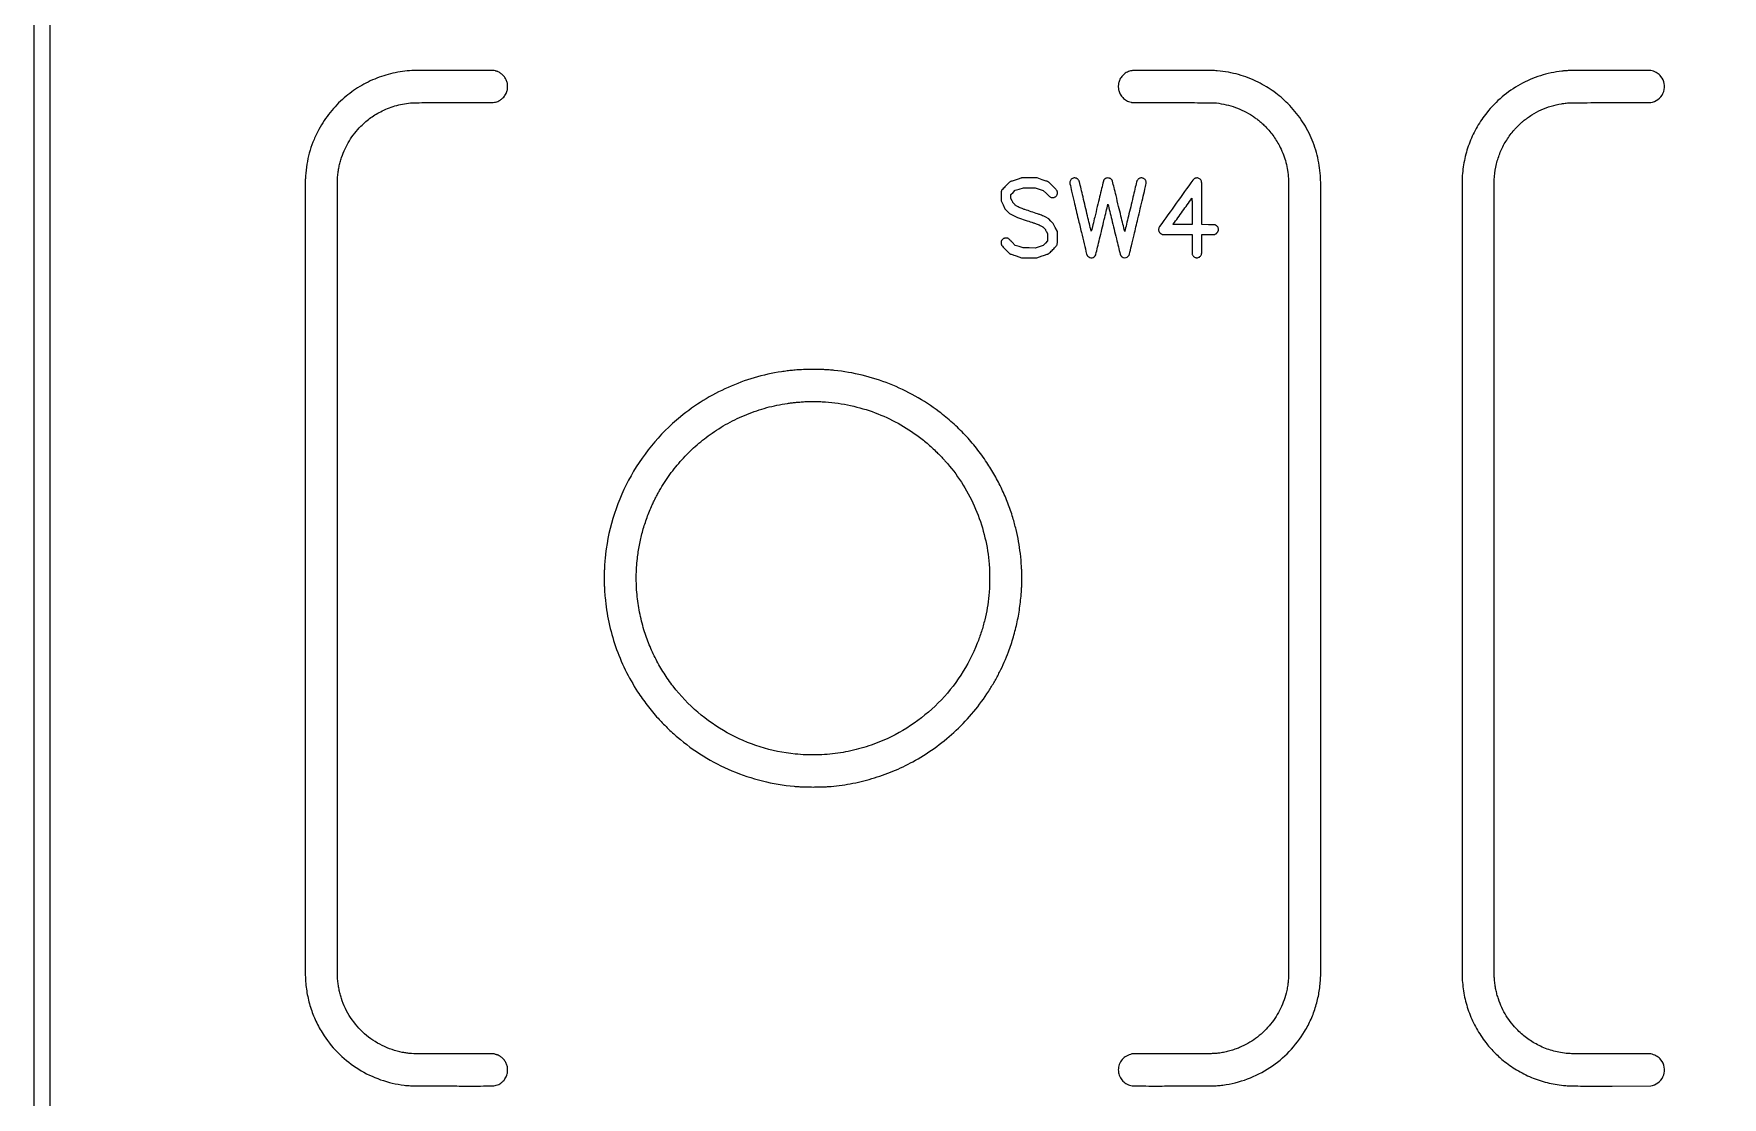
# Model space of a CAD drawing. Extents: x 949 to 24658, y 948 to 49051.
# Drawn here: x 949 to 11287, y 12379 to 18889 of the extents above; entities that cross this region are included whole.
import ezdxf

# ---------------------------------------------------------------- set-up
doc = ezdxf.new("R2010")
doc.units = 0

msp = doc.modelspace()

# ---------------------------------------------------------------- linework, layer by layer
for points in [[(24557.45501, 40846.15625, -0.000005), (24557.576589, 33590.111823, -0.000003), (24557.572356, 24977, -0.000002), (24557.441941, 13479.946311, -0.000011), (24557.197838, 7129.844974)], [(949.364042, 47439.205645), (949.356477, 25000.183739), (949.352522, 2562.520656, 0.012311)], [(1049.755418, 2533.246894), (1049.389569, 24971.005548), (1049.026707, 47383.921986, -0.00626)]]:
    msp.add_lwpolyline(points, format="xyb")
for points in [[(3265, 18663.912216, 0.042778), (3148.662739, 18647.831876, 0.042584), (3036.574407, 18612.177228, 0.042619), (2932.231765, 18558.083548, 0.043002), (2838.905809, 18487.222811, 0.022245), (2794.289425, 18443.098974, 0.022947), (2754.254622, 18395.624019, 0.022986), (2718.801439, 18344.761001, 0.022497), (2687.89337, 18290.5, 0.024532), (2658.528885, 18225.399802, 0.026407), (2636.485139, 18159.298211, 0.026268), (2621.440871, 18090.918494, 0.023753), (2613.021293, 18019, 0.017261), (2611.987874, 17989.079336, 0.000001), (2611.980024, 15560.084703, 0.000002), (2611.986037, 13133.681858, 0.014664), (2613.018299, 13098.5, 0.032361), (2624.307275, 13007.450665, 0.033149), (2647.20536, 12919.367523, 0.033241), (2681.468863, 12835.310875, 0.032943), (2726.658737, 12756.27151, 0.054165), (2821.57357, 12642.078561, 0.054109), (2938.828599, 12550.889671, 0.054049), (3073.046729, 12486.899199, 0.053808), (3218.062067, 12453.03913, 0.014853), (3247.052876, 12450.359504, 0.011495), (3278.74679, 12449.10774, 0.003539), (3333.378519, 12448.593789, 0.000185), (3508.5, 12448.250794, 0.000231), (3629.203813, 12448.11492, 0.00091), (3703.561467, 12448.200924, 0.000473), (3756.369749, 12448.408135, 0.030805), (3765.5, 12449.015844, 0.040245), (3781.298231, 12452.358348, 0.042354), (3796.076985, 12458.151848, 0.042238), (3809.703824, 12466.370048, 0.039592), (3822.075999, 12476.924001, 0.032257), (3830.72263, 12486.764554, 0.032033), (3838.053587, 12497.657598, 0.032069), (3843.925692, 12509.385345, 0.032501), (3848.219891, 12521.716218, 0.048567), (3850.023995, 12532.035737, 0.019006), (3850.574022, 12546.5, 0.019006), (3850.023995, 12560.964263, 0.048567), (3848.219891, 12571.283782, 0.054566), (3840.084931, 12591.700931, 0.053774), (3827.693708, 12609.984138, 0.054087), (3811.765855, 12625.1123, 0.056532), (3793.187743, 12636.214255, 0.015374), (3789.961903, 12637.558954, 0.00708), (3785.686743, 12639.119722, 0.007004), (3781.140348, 12640.635823, 0.009638), (3777.011481, 12641.861606), (3767.5, 12644.487001), (3515, 12645.077508, -0.000228), (3392.156783, 12645.420907, -0.000896), (3316.360984, 12645.803233, -0.00048), (3262.597047, 12646.222372, -0.029246), (3253, 12646.868572, -0.003161), (3239.667901, 12648.639116, -0.003261), (3226.496521, 12650.560777, -0.003445), (3214.690476, 12652.44527, -0.007655), (3205.731646, 12654.080001, -0.065964), (3082.444464, 12695.969516, -0.066443), (2974.654885, 12768.447567, -0.066421), (2889.618427, 12866.684803, -0.065842), (2833.011623, 12984.063194, -0.01585), (2824.819716, 13011.904081, -0.015035), (2818.247276, 13040.699823, -0.014605), (2813.254452, 13070.661609, -0.013062), (2809.79989, 13102, -0.020917), (2808.381718, 13135.874668, -0.000002), (2808.358702, 15558.414693, -0.000002), (2808.354777, 17982.243063, -0.02268), (2809.773363, 18013.5, -0.012092), (2813.475004, 18045.577604, -0.015603), (2818.499762, 18074.801634, -0.016024), (2825.208577, 18103.00621, -0.014052), (2833.976769, 18132, -0.028253), (2855.122123, 18185.208658, -0.029816), (2881.804499, 18234.710343, -0.029787), (2914.212247, 18280.730347, -0.028081), (2952.462962, 18323.537038, -0.019077), (2982.624576, 18351.480902, -0.02152), (3013.677687, 18375.884663, -0.02158), (3046.633962, 18397.470906, -0.0194), (3082.5, 18416.968402, -0.02397), (3126.723434, 18436.252809, -0.024826), (3172.080212, 18450.963887, -0.024695), (3218.899927, 18461.169202, -0.023177), (3267.5, 18466.974501, -0.016789), (3279.461672, 18467.440846, -0.000335), (3340.293261, 18467.728139, -0.000699), (3417.739047, 18467.933706, -0.000305), (3520.5, 18467.999954, 0.000205), (3696.041655, 18468.07773, 0.005089), (3744.405636, 18468.61125, 0.01854), (3769.282667, 18470.062842, 0.062405), (3785.163188, 18473.614175, 0.023581), (3795.855903, 18478.032102, 0.031082), (3805.105958, 18483.098709, 0.031261), (3813.615288, 18489.24775, 0.024292), (3822.075999, 18496.924001, 0.032257), (3830.72263, 18506.764554, 0.032033), (3838.053587, 18517.657598, 0.032069), (3843.925692, 18529.385345, 0.032501), (3848.219891, 18541.716218, 0.048567), (3850.023995, 18552.035737, 0.019006), (3850.574022, 18566.5, 0.019006), (3850.023995, 18580.964263, 0.048567), (3848.219891, 18591.283782, 0.054566), (3840.084931, 18611.700931, 0.053774), (3827.693708, 18629.984138, 0.054087), (3811.765855, 18645.1123, 0.056532), (3793.187743, 18656.214255, 0.015314), (3789.961917, 18657.559405, 0.00705), (3785.686743, 18659.121631, 0.006975), (3781.140349, 18660.639833, 0.009598), (3777.011481, 18661.868106), (3767.5, 18664.5), (3524, 18664.608282, 0.000311), (3429.559043, 18664.591563, 0.000472), (3347.475, 18664.448479, 0.000168), (3276.667927, 18664.234373, 0.012122)], [(7671.842809, 18663.476385, 0.039793), (7658.399426, 18660.240663, 0.034569), (7644.96462, 18654.798872, 0.034627), (7632.431903, 18647.56994, 0.040321), (7621.68148, 18639, 0.031378), (7611.450089, 18628.114851, 0.037166), (7603.278373, 18616.605665, 0.037653), (7596.983684, 18604.147466, 0.033764), (7592.359962, 18590.428619, 0.013058), (7590.982104, 18584.58242, 0.024124), (7590.218505, 18579.762141, 0.020407), (7589.851966, 18574.385162, 0.006814), (7589.744503, 18566.5, 0.006819), (7589.852219, 18558.602472, 0.020495), (7590.219912, 18553.224206, 0.024164), (7590.987372, 18548.393744, 0.01291), (7592.37591, 18542.50851, 0.028617), (7596.462326, 18529.956418, 0.034431), (7601.756109, 18518.734681, 0.034765), (7608.491347, 18508.434877, 0.030196), (7616.890797, 18498.642945, 0.03156), (7627.828924, 18488.689048, 0.040488), (7639.099914, 18481.072253, 0.038), (7652.019979, 18475.030827, 0.023362), (7668, 18469.828823, 0.064981), (7673.051073, 18469.1262, 0.000327), (7724.168853, 18468.728341, 0.00099), (7796.751963, 18468.354592, 0.000207), (7924, 18468.003851, -0.00015), (8074.030918, 18467.607399, -0.001434), (8137.993585, 18467.235757, -0.002448), (8174.767105, 18466.736511, -0.024892), (8190, 18465.695307, -0.026242), (8250.583957, 18455.264949, -0.030286), (8306.842476, 18438.873073, -0.030775), (8359.923296, 18416.079506, -0.028862), (8411, 18386.505654, -0.012343), (8432.607497, 18371.492514, -0.014515), (8452.283861, 18356.191684, -0.014368), (8471.207431, 18339.637615, -0.011649), (8490.553406, 18320.850647, -0.018482), (8517.731923, 18291.073224, -0.021314), (8541.307276, 18260.710481, -0.021414), (8562.119414, 18228.579537, -0.019), (8581.009211, 18193.5, -0.023795), (8600.890214, 18147.554499, -0.025718), (8615.74173, 18101.09099, -0.025779), (8625.717034, 18053.450111, -0.024146), (8631.009137, 18003.982359, -0.01449), (8631.578199, 17984.575928, -0.000009), (8631.758196, 17420.462055, -0.000086), (8631.854067, 16686.469697, -0.000024), (8631.752252, 15542.5, -0.000013), (8631.507688, 14050.348008, -0.000155), (8631.215847, 13468.246833, -0.000038), (8630.892783, 13104.227703, -0.031509), (8629.757371, 13086.5, -0.004365), (8626.840105, 13065.132224, -0.008932), (8624.107467, 13048.44136, -0.009855), (8620.969193, 13032.948014, -0.006764), (8616.826979, 13015.5, -0.058371), (8576.789571, 12910.163362, -0.057581), (8513.347619, 12816.402076, -0.057488), (8430.08732, 12739.450331, -0.057821), (8331.648176, 12683.65121, -0.017322), (8303.395967, 12672.838451, -0.014295), (8272.60305, 12663.235612, -0.014334), (8241.420788, 12655.438021, -0.017783), (8212, 12650.059662, -0.019139), (8186.558844, 12647.327627, -0.012819), (8157.315059, 12646.067437, -0.003622), (8105.104953, 12645.535623, -0.000163), (7925.5, 12645.065758), (7673.5, 12644.488729), (7663.881115, 12641.835225, 0.082277), (7632.004916, 12627.086544, 0.08905), (7607.585746, 12603.161843, 0.089794), (7593.154028, 12572.418073, 0.085358), (7590.066283, 12538, 0.086642), (7598.314583, 12506.186071, 0.084088), (7616.906508, 12478.675908, 0.083993), (7643.541821, 12458.798713, 0.086171), (7675, 12449.012334, 0.031341), (7683.429469, 12448.44653, 0.00037), (7738.890682, 12448.245825, 0.000849), (7814.506717, 12448.156549, 0.000244), (7931.5, 12448.274122, 0.00021), (8110.849971, 12448.617185, 0.004221), (8165.442024, 12449.205399, 0.013688), (8197.981704, 12450.72252, 0.01427), (8229.938552, 12454.00968, 0.056241), (8379.979008, 12491.268842, 0.056267), (8517.919005, 12561.022572, 0.056279), (8636.811446, 12659.757186, 0.05631), (8730.668493, 12782.5, 0.030494), (8769.624907, 12857.447046, 0.031021), (8798.924154, 12936.154811, 0.030852), (8818.387504, 13018.297595, 0.02945), (8827.977856, 13103.5, 0.0133), (8829.010434, 13142.300021, 0.000002), (8829.020455, 15551.718688, 0.000002), (8829.012128, 17957.225677, 0.011014), (8827.981318, 18004, 0.045305), (8810.729156, 18131.390637, 0.046622), (8770.87945, 18252.315922, 0.046779), (8709.470167, 18363.401007, 0.046236), (8628.269448, 18461.606311, 0.01951), (8586.204184, 18500.674689, 0.021572), (8542.563993, 18534.988566, 0.021547), (8496.081998, 18565.448842, 0.019372), (8445.5, 18592.968791, 0.022071), (8385.584736, 18619.395588, 0.024705), (8325.75914, 18639.345304, 0.024317), (8263.421417, 18653.537078, 0.020149), (8195.959714, 18662.695036, 0.019477), (8178.546209, 18663.665669, 0.002398), (8140.458873, 18664.120347, 0.001377), (8075.094026, 18664.407173, 0.000162), (7929.5, 18664.598013, 0.000185), (7794.936298, 18664.680978, 0.00115), (7725.88356, 18664.539174, 0.000899), (7681.410651, 18664.265622, 0.037194)], [(10357, 18664.340655, 0.004987), (10344.861707, 18663.678252, 0.002913), (10330.328006, 18662.654612, 0.002904), (10316.196835, 18661.493976, 0.006536), (10305.5, 18660.411765, 0.048754), (10173.847602, 18632.167822, 0.049004), (10050.394151, 18578.996059, 0.048999), (9939.639254, 18502.810719, 0.048729), (9845.599724, 18406.401136, 0.037948), (9786.62332, 18320.142495, 0.038308), (9741.571758, 18226.225873, 0.038141), (9711.218078, 18126.13645, 0.03692), (9696.002823, 18021.5, 0.01765), (9694.952948, 17991.767296, 0.000001), (9694.961203, 15558.694156, 0.000001), (9694.982887, 13126.970381, 0.016153), (9696.032547, 13094.5, 0.036634), (9710.252884, 12992.000079, 0.037437), (9739.228871, 12893.437392, 0.037494), (9782.526686, 12800.436529, 0.036991), (9839.398958, 12714.5, 0.015184), (9863.07305, 12685.75348, 0.013061), (9889.634715, 12656.978371, 0.013031), (9917.735286, 12629.555405, 0.014894), (9946.032666, 12604.869112, 0.0367), (10028.691902, 12546.579224, 0.036764), (10118.938785, 12501.039236, 0.036713), (10215.005645, 12469.156254, 0.036375), (10315, 12451.54514, 0.016135), (10344.922711, 12449.46675, 0.006451), (10385.995098, 12448.473509, 0.002828), (10455.125668, 12448.084994, 0.000316), (10612.5, 12448.190268), (10850.5, 12448.5), (10860.5, 12451.254892, 0.121798), (10903.116633, 12475.161346, 0.125839), (10929.054862, 12515.914213, 0.12599), (10932.227907, 12564.076133, 0.122255), (10911.974264, 12608.451729, 0.042473), (10901.304904, 12619.759133, 0.041409), (10888.792179, 12629.207476, 0.040066), (10874.492025, 12636.723257, 0.034848), (10858.5, 12642.275006), (10850.5, 12644.441536), (10598, 12645.043983, -0.000154), (10449.563593, 12645.443853, -0.001379), (10384.406453, 12645.819211, -0.00212), (10346.383998, 12646.304415, -0.026413), (10332, 12647.310266, -0.018135), (10286.764605, 12654.559008, -0.022379), (10245.285345, 12664.705679, -0.022802), (10205.534511, 12678.33263, -0.02018), (10165.5, 12696.029042, -0.019864), (10129.824527, 12715.346876, -0.021755), (10096.893324, 12736.899329, -0.021603), (10065.757774, 12761.375247, -0.019044), (10035.462962, 12789.456424, -0.028019), (9997.188659, 12832.29439, -0.029808), (9964.789341, 12878.299844, -0.029843), (9938.122844, 12927.780142, -0.028223), (9916.976769, 12981, -0.014052), (9908.208577, 13009.99379, -0.016024), (9901.499762, 13038.198366, -0.015603), (9896.475004, 13067.422396, -0.012092), (9892.773363, 13099.5, -0.02268), (9891.352234, 13130.813235, -0.000002), (9891.357955, 15558.181123, -0.000002), (9891.381841, 17985.900413, -0.023212), (9892.803559, 18016.5, -0.035784), (9905.43994, 18092.678933, -0.03883), (9928.613732, 18164.151332, -0.039005), (9962.445986, 18230.898422, -0.036757), (10006.835344, 18293, -0.017075), (10018.985036, 18306.62539, -0.006695), (10036.618252, 18324.602364, -0.006721), (10054.798855, 18342.168788, -0.016261), (10068.814165, 18354.517234, -0.03231), (10121.902303, 18392.830799, -0.033105), (10179.066508, 18423.642206, -0.033183), (10239.665653, 18446.578596, -0.032801), (10303, 18461.40191, -0.018204), (10332.132934, 18465.149279, -0.017343), (10361.93652, 18466.845174, -0.004805), (10413.0866, 18467.48709, -0.000193), (10599, 18467.961943), (10850.5, 18468.507431), (10860.5, 18471.258608, 0.121883), (10903.111567, 18495.152239, 0.12584), (10929.050746, 18535.905788, 0.12597), (10932.226459, 18584.074291, 0.122277), (10911.974264, 18628.451729, 0.042423), (10901.314241, 18639.751504, 0.041417), (10888.818603, 18649.190577, 0.040021), (10874.522473, 18656.708977, 0.034564), (10858.5, 18662.287736), (10850.5, 18664.466997), (10607, 18664.548691, 0.000112), (10513.184187, 18664.559121, 0.00018), (10433.11875, 18664.521279, 0.000029), (10362.163259, 18664.45812, 0.010899)], [(6997.5, 18006.495213, -0.01231), (6996.7051, 18006.218351, -0.000046), (6987.39375, 18003.23108, -0.000241), (6976.838989, 17999.85158, -0.000152), (6964.5, 17995.911479, 0.002139), (6951.911556, 17991.836503, 0.00289), (6940.564622, 17988.036911, 0.001959), (6931.079158, 17984.758019, 0.031405), (6927.954031, 17983.438492, 0.079479), (6920.831299, 17978.34342, 0.003867), (6900.258242, 17957.692079, 0.003998), (6880.067124, 17936.776176, 0.075715), (6874.877756, 17929.329634, 0.052655), (6873.487096, 17925.546662, 0.044252), (6872.812133, 17921.327109, 0.016277), (6872.547642, 17914.299774, 0.001267), (6872.5, 17895.5), (6872.5, 17866.5), (6884, 17842.5), (6895.5, 17818.5), (6909.699545, 17804), (6923.899091, 17789.5), (6947.699545, 17777.36182), (6971.5, 17765.223641), (7032.5, 17744.946448, -0.001043), (7068.349528, 17732.946495, -0.00669), (7086.399153, 17726.592639, -0.012708), (7098.717897, 17721.711339, -0.01358), (7110.499339, 17716.31038, -0.004889), (7120.252712, 17711.395483, -0.022149), (7125.775582, 17708.227102, -0.032702), (7129.909188, 17705.209956, -0.021214), (7134.287376, 17701.225752, -0.02084), (7138.182373, 17697.031163, -0.028672), (7141.292624, 17692.934544, -0.021218), (7144.524175, 17687.659259, -0.006218), (7149.038037, 17679.292666), (7157, 17664.085333), (7157, 17642.779269), (7157, 17621.473206), (7143.25, 17607.83647), (7129.5, 17594.199735), (7104.814155, 17586.075837), (7080.128311, 17577.951939), (7043.314155, 17578.22597), (7006.5, 17578.5), (6982.5, 17586.293467), (6958.5, 17594.086934), (6939, 17613.907315, 0.004243), (6930.586784, 17622.314854, 0.007616), (6923.519367, 17629.050182, 0.007163), (6917.861543, 17634.131692, 0.058495), (6915, 17636.091916, 0.031921), (6912.298077, 17637.29828, 0.043672), (6909.730583, 17638.005586, 0.033634), (6906.611481, 17638.363621, 0.011117), (6902, 17638.478067, 0.033018), (6895.270676, 17638.050638, 0.059456), (6889.918487, 17636.694165, 0.062781), (6885.231725, 17634.17992, 0.041438), (6880.552159, 17630.233477, 0.035478), (6876.509907, 17625.591327, 0.069056), (6874.126553, 17621.30646, 0.064524), (6872.907175, 17616.341858, 0.027525), (6872.517163, 17609.5, 0.009703), (6872.605562, 17604.448502, 0.035663), (6872.950538, 17601.272599, 0.047971), (6873.68142, 17598.685772, 0.02978), (6875, 17595.816525, 0.066424), (6879.857165, 17589.055414, 0.00297), (6899.731412, 17568.2103, 0.002927), (6919.873966, 17547.576626, 0.067777), (6926.369794, 17542.574194, 0.043518), (6929.306516, 17541.213415, 0.002261), (6939.127377, 17537.712742, 0.003569), (6950.866519, 17533.681919, 0.002584), (6964, 17529.352244), (6997.5, 17518.5), (7044.5, 17518.5), (7091.5, 17518.5), (7124.5, 17529.337401, 0.002621), (7137.432555, 17533.659752, 0.003629), (7148.98125, 17537.680732, 0.00228), (7158.643887, 17541.173594, 0.044826), (7161.5, 17542.521752, 0.06275), (7168.340734, 17547.786585, 0.002916), (7189.040199, 17568.557173, 0.002611), (7209.6913, 17589.742513, 0.072851), (7214.177136, 17596, 0.068191), (7215.558964, 17599.902076, 0.037876), (7216.206817, 17604.917561, 0.012384), (7216.458104, 17613.897191, 0.000803), (7216.5, 17640), (7216.5, 17679.5), (7204, 17703.909235), (7191.5, 17728.31847), (7177.5, 17742.797583), (7163.5, 17757.276696), (7141, 17768.247997, 0.008424), (7125.792898, 17775.348627, 0.015311), (7113.103618, 17780.555363, 0.008115), (7095.740819, 17786.746654, 0.000921), (7056.216848, 17800.040323, -0.000864), (7017.3138, 17813.120277, -0.007789), (7000.382556, 17819.140974, -0.016522), (6989.001205, 17823.822933, -0.013729), (6977.216848, 17829.526568, -0.005342), (6967.82306, 17834.523902, -0.020742), (6962.174432, 17837.918057, -0.028998), (6957.832696, 17841.15422, -0.019621), (6953.263822, 17845.307137, -0.017157), (6949.013806, 17849.783126, -0.035046), (6946.064277, 17853.62197, -0.026617), (6943.217943, 17858.459352, -0.006317), (6939.013822, 17866.818508), (6932, 17881.21453), (6932, 17892.871159), (6932, 17904.527787), (6945.31408, 17917.814463), (6958.62816, 17931.101138), (6983.533189, 17939.050569), (7008.438218, 17947), (7044.578272, 17947), (7080.718326, 17947), (7105.609163, 17938.922182), (7130.5, 17930.844364), (7150.5, 17911.016309, 0.004255), (7159.009679, 17902.722183, 0.007255), (7166.277237, 17895.957826, 0.006526), (7172.150786, 17890.785596, 0.058255), (7175, 17888.867305, 0.0734), (7180.376476, 17887.027866, 0.04631), (7186.994469, 17886.42694, 0.045353), (7193.805996, 17887.059804, 0.059132), (7199.779431, 17888.916869, 0.058748), (7204.570662, 17891.768728, 0.041591), (7209.208327, 17895.981226, 0.041886), (7213.041106, 17900.853525, 0.063693), (7215.407973, 17905.683937, 0.047721), (7216.558495, 17910.531542, 0.035058), (7216.931656, 17916.045775, 0.034858), (7216.529872, 17921.600463, 0.045082), (7215.355371, 17926.571861, 0.075345), (7213.483387, 17930.23435, 0.024968), (7209.712413, 17934.966491, 0.012588), (7202.977136, 17942.226244, 0.001911), (7189.105371, 17956.33476, 0.003056), (7178.085596, 17967.322131, 0.006931), (7169.587852, 17975.462971, 0.006685), (7163.096402, 17981.351295, 0.06348), (7160, 17983.454041, 0.030931), (7156.909276, 17984.789746, 0.001949), (7147.56875, 17988.116821, 0.002864), (7136.393538, 17991.976604, 0.002123), (7124, 17996.119281), (7092.5, 18006.5), (7045.5, 18006.685681, 0.000757), (7027.409354, 18006.729766, 0.001223), (7012.0125, 18006.706325, 0.000169), (6998.32584, 18006.647379, 0.089017)], [(7313.293146, 18005.611691, 0.079517), (7305.079184, 18001.391151, 0.076194), (7298.453921, 17994.765343, 0.076614), (7294.144991, 17986.495398, 0.081844), (7292.655646, 17977.5, 0.056638), (7293.350067, 17971.347894, 0.000495), (7303.956729, 17925.332049, 0.001231), (7318.946801, 17861.30955, 0.000305), (7343.826525, 17756.5, 0.000248), (7363.565911, 17673.752404, 0.000401), (7380.45868, 17603.342649, 0.000053), (7395.554734, 17540.67218, 0.030067), (7396.668393, 17537.028166, 0.038482), (7397.615786, 17534.982114, 0.018228), (7399.128669, 17532.497942, 0.017944), (7400.908806, 17530.001019, 0.024201), (7402.703663, 17527.885722, 0.121337), (7414.703977, 17520.070087, 0.122869), (7428.902813, 17518.770519, 0.122959), (7442.040039, 17524.292827, 0.121625), (7451.102961, 17535.361043, 0.051108), (7452.312597, 17538.759818, 0.000159), (7463.198417, 17583.343833, 0.00091), (7475.401922, 17633.792279, 0.000569), (7489.513906, 17692.894557, -0.000143), (7503.51057, 17751.735754, -0.000238), (7515.346322, 17801.324805, -0.000004), (7526.103146, 17846.296954, -0.138529), (7526.280349, 17846.613683, -0.585279), (7526.458155, 17846.563774, -0.000007), (7537.313126, 17801.83479, -0.000389), (7549.25686, 17752.448692, -0.000233), (7563.382962, 17693.719125, 0.000512), (7577.623453, 17634.659128, 0.000816), (7589.935363, 17584.186243, 0.000152), (7600.889175, 17539.655597, 0.042688), (7602.128347, 17536, 0.146989), (7612.616444, 17523.649572, 0.136442), (7628.494483, 17518.674104, 0.138191), (7644.508675, 17522.630201, 0.151966), (7655.403677, 17534.27041, 0.052706), (7657.27379, 17539.467657, 0.000279), (7670.076521, 17591.890715, 0.001015), (7686.365149, 17659.344143, 0.000354), (7709.545064, 17756.5, 0.000208), (7739.333542, 17881.978909, 0.00179), (7752.404103, 17938.031763, 0.001525), (7760.195882, 17972.477541, 0.0734), (7760.710683, 17979.529412, 0.064502), (7759.169852, 17987.034491, 0.067175), (7755.777921, 17993.78763, 0.0667), (7750.691938, 17999.438698, 0.062154), (7744.181603, 18003.709915, 0.059286), (7737.819586, 18005.946436, 0.05554), (7730.966536, 18006.693971, 0.055385), (7724.098679, 18005.914784, 0.058271), (7717.693119, 18003.648622, 0.054546), (7712.783838, 18000.533462, 0.046507), (7708.36843, 17996.2745, 0.04703), (7704.86548, 17991.331221, 0.059516), (7702.667615, 17986.184668, 0.012481), (7701.679304, 17982.465896, 0.000045), (7691.154184, 17938.448762, 0.000241), (7679.258437, 17888.573053, 0.000152), (7665.398276, 17830.257924, -0.000294), (7651.597214, 17772.264732, -0.00049), (7639.898244, 17723.444473, -0.00001), (7629.253366, 17679.218006, -0.349015), (7629, 17679.020153, -0.343567), (7628.746167, 17679.221448, -0.00001), (7617.817505, 17724.183663, -0.000479), (7605.806165, 17773.811474, -0.000288), (7591.63406, 17832.762228, 0.00054), (7575.737535, 17898.739153, 0.001295), (7563.771856, 17947.612868, 0.000375), (7554.041683, 17986.78867, 0.056004), (7552.424044, 17991.137852, 0.055054), (7549.636541, 17995.411348, 0.044075), (7545.784614, 17999.335857, 0.042694), (7541.161428, 18002.645484, 0.043734), (7536.079347, 18005.091334, 0.098341), (7525.577063, 18006.841042, 0.090256), (7514.854732, 18004.544563, 0.09014), (7505.617848, 17998.613463, 0.097755), (7499.368953, 17989.957808, 0.04771), (7498.102355, 17986.320178, 0.00017), (7487.231348, 17941.777329, 0.00091), (7475.024334, 17891.287444, 0.000571), (7460.923487, 17832.199055, -0.000527), (7445.498822, 17767.538304, -0.001286), (7433.961382, 17719.938276, -0.000145), (7424.341463, 17680.739551, -0.726503), (7423.789711, 17680.699055, -0.038179), (7423.308549, 17682.195213, -0.000023), (7412.822625, 17726.033472, -0.000298), (7401.176783, 17774.859578, -0.000182), (7387.487041, 17832.5, 0.00024), (7373.743361, 17890.337793, 0.000381), (7361.922724, 17939.809465, 0.000073), (7351.453654, 17983.4492, 0.019455), (7350.405704, 17987.170521, 0.062978), (7348.230411, 17991.800828, 0.041228), (7344.669243, 17996.510762, 0.040514), (7340.283007, 18000.679764, 0.052379), (7335.623349, 18003.69524, 0.056136), (7330.526835, 18005.599337, 0.039967), (7324.50907, 18006.604499, 0.040216), (7318.46455, 18006.63608, 0.060269)], [(8061.204958, 18005.167062, 0.022852), (8058.910435, 18004.227702, 0.015573), (8056.390508, 18002.962161, 0.015719), (8054.031298, 18001.586203, 0.030258), (8052.250933, 18000.315376, 0.067044), (8046.248174, 17993.955016, 0.000085), (7944.386278, 17852.002039, 0.000091), (7842.753406, 17710.26325, 0.06217), (7838.263694, 17702, 0.060002), (7836.885037, 17696.682265, 0.038025), (7836.514719, 17690.282263, 0.038176), (7837.115017, 17683.950873, 0.064018), (7838.685416, 17678.850834, 0.050196), (7841.207482, 17674.515338, 0.03927), (7844.740349, 17670.368998, 0.038535), (7848.962488, 17666.74299, 0.043106), (7853.542192, 17663.957808), (7858.5, 17661.5), (7949.75, 17661.22465), (8041, 17660.9493), (8041, 17602.100377, 0.000784), (8041.051522, 17569.236694, 0.005308), (8041.275135, 17552.977289, 0.008292), (8041.676448, 17543.18333, 0.070383), (8042.540998, 17538.875727, 0.055993), (8045.813263, 17532.109845, 0.064999), (8050.37416, 17526.608, 0.064142), (8056.249666, 17522.407121, 0.052471), (8063.405413, 17519.484473, 0.071936), (8071.104179, 17518.405154, 0.070464), (8078.850735, 17519.536605, 0.069004), (8086.116834, 17522.812146, 0.064456), (8092.407159, 17528.004199, 0.06596), (8097.415771, 17535.015599, 0.093722), (8099.686091, 17542.311844, 0.02643), (8100.470438, 17554.962809, 0.001077), (8100.786837, 17600.697285), (8101.073674, 17660.89457), (8140.786837, 17661.197285), (8180.5, 17661.5), (8185.628204, 17664.205127, 0.033392), (8190.140663, 17666.985188, 0.042126), (8193.880443, 17670.155184, 0.042344), (8197.021208, 17673.892872, 0.034299), (8199.740368, 17678.371796, 0.025038), (8201.090056, 17681.338265, 0.041772), (8201.883067, 17683.962818, 0.03652), (8202.290411, 17686.919081, 0.014604), (8202.432337, 17691.005768, 0.06213), (8201.412833, 17699.562113, 0.077047), (8198.319506, 17706.950828, 0.075581), (8193.076621, 17713.160873, 0.057067), (8185.722196, 17718.243861, 0.074289), (8181.952634, 17719.587675, 0.034236), (8176.771901, 17720.242317, 0.011674), (8167.424517, 17720.559332, 0.000821), (8141.25, 17720.792615), (8101, 17721.085231), (8101, 17850.861114, 0.000408), (8100.92006, 17948.742619, 0.011589), (8100.291596, 17974.06714, 0.048871), (8098.404326, 17986.932547, 0.106797), (8094.037542, 17995.83329, 0.082144), (8087.471235, 18001.804664, 0.074408), (8079.110448, 18005.593844, 0.074226), (8069.987157, 18006.775429, 0.081051)], [(8041, 17802), (8041, 17721), (7982.916667, 17721, -0.00136), (7960.348752, 17721.061385, -0.002412), (7941.74771, 17721.252316, -0.000259), (7925.412959, 17721.507256, -0.520617), (7925.166667, 17721.871416, -0.064242), (7926.049898, 17723.512834, -0.000012), (7982.948091, 17802.878855, -0.000004), (8040.219199, 17882.759843, -0.241744), (8040.686889, 17883, -0.413065), (8040.815847, 17882.871548, -0.000015), (8040.908024, 17859.20625, -0.000604), (8040.9775, 17833.05952, -0.000362)], [(5672, 16834.398481, 0.003893), (5629.548085, 16831.829647, 0.006973), (5594.73115, 16828.962301, 0.007633), (5562.256124, 16825.330183, 0.006018), (5527.218159, 16820.439671, 0.033655), (5360.477264, 16783.502792, 0.033574), (5200.059987, 16724.507677, 0.033497), (5048.636964, 16644.420128, 0.033156), (4908.718586, 16544.582987, 0.049977), (4730.814359, 16366.495534, 0.049339), (4590.913419, 16155.919724, 0.049318), (4494.93194, 15921.925432, 0.049845), (4447.066668, 15674.5, 0.003985), (4444.544436, 15644.369259, 0.009216), (4443.248303, 15621.699798, 0.007652), (4442.661958, 15596.622457, 0.002018), (4442.5, 15556.5, 0.002018), (4442.661958, 15516.377543, 0.007652), (4443.248303, 15491.300202, 0.009216), (4444.544436, 15468.630741, 0.003985), (4447.066668, 15438.5, 0.030333), (4470.320692, 15286.826941, 0.030128), (4511.7893, 15138.729749, 0.030057), (4570.871171, 14996.356344, 0.029862), (4646.71036, 14861.772208, 0.010626), (4674.673532, 14820.377725, 0.00976), (4705.152992, 14779.000387, 0.009641), (4737.629916, 14738.316159, 0.009701), (4771.585321, 14699, 0.010567), (4797.086779, 14671.784675, 0.006482), (4828.218864, 14640.751883, 0.006444), (4860.580618, 14610.119765, 0.009423), (4889.914917, 14584.06729, 0.038797), (5048.636188, 14468.386041, 0.038416), (5223.832902, 14378.183556, 0.038411), (5410.78667, 14315.836799, 0.038768), (5604.5, 14283.061575, 0.003937), (5634.535217, 14280.585989, 0.008785), (5657.420012, 14279.284856, 0.007548), (5682.344887, 14278.683295, 0.002235), (5720.5, 14278.509096, 0.002022), (5757.391634, 14278.654751, 0.007163), (5781.058142, 14279.18304, 0.008475), (5802.619557, 14280.339712, 0.003768), (5831, 14282.560174, 0.027012), (5965.095543, 14301.406248, 0.026423), (6097.387933, 14334.689269, 0.026414), (6225.474537, 14381.752606, 0.026951), (6347, 14441.784706, 0.030448), (6477.884078, 14526.342202, 0.030445), (6597.532914, 14626.171895, 0.030447), (6704.16666, 14739.787851, 0.030458), (6796.198192, 14865.5, 0.013377), (6830.899345, 14922.831844, 0.013038), (6862.796846, 14982.424106, 0.01302), (6891.586094, 15043.680395, 0.01325), (6916.970626, 15106, 0.018606), (6947.544579, 15197.310125, 0.019338), (6970.807239, 15289.480469, 0.019006), (6987.199174, 15384.660859, 0.016705), (6997.178807, 15485, 0.013515), (6998.192343, 15511.177183, 0.002918), (6998.456837, 15556.5, 0.002918), (6998.192343, 15601.822817, 0.013515), (6997.178807, 15628, 0.012688), (6989.933167, 15707.313365, 0.014848), (6978.926066, 15782.079072, 0.015147), (6963.732751, 15854.729476, 0.014337), (6943.924416, 15927.684761, 0.018853), (6913.742805, 16015.372147, 0.017945), (6876.589291, 16102.017977, 0.017944), (6833.313976, 16185.784554, 0.01884), (6784.795176, 16264.847465, 0.0207), (6721.390298, 16351.903584, 0.020998), (6651.290649, 16432.988268, 0.021026), (6574.733264, 16507.804152, 0.020889), (6492, 16576.097419, 0.034339), (6346.303704, 16671.480951, 0.034032), (6188.496204, 16746.346243, 0.03405), (6022.073732, 16799.07949, 0.034457), (5850.69314, 16828.479792, 0.004739), (5819.414744, 16831.350774, 0.008203), (5793.363036, 16833.063498, 0.007549), (5765.837161, 16834.003793, 0.003349), (5729.5, 16834.452664, 0.00069), (5709.48987, 16834.538205, 0.000959), (5691.571875, 16834.555702, 0.000583), (5676.483303, 16834.523884, 0.012345)], [(5777, 16636.986978, -0.035474), (5931.906882, 16617.434262, -0.035952), (6081.780539, 16576.221678, -0.036022), (6223.934442, 16514.058872, -0.035917), (6355.840541, 16432.084175, -0.008753), (6388.785989, 16407.279272, -0.010399), (6418.970122, 16382.687107, -0.010302), (6448.34257, 16356.661085, -0.008302), (6478.849344, 16327.533691, -0.004145), (6497.035757, 16309.282925, -0.005453), (6513.306, 16292.315835, -0.005765), (6528.428488, 16275.820303, -0.005785), (6543.148313, 16259, -0.038342), (6639.895842, 16126.498213, -0.037894), (6715.704954, 15980.270533, -0.03791), (6768.549615, 15824.338788, -0.038449), (6796.935736, 15662.949456, -0.003885), (6799.465665, 15634.749948, -0.009735), (6800.750531, 15614.131632, -0.008409), (6801.329759, 15591.814685, -0.002283), (6801.49099, 15556.5, -0.002283), (6801.329759, 15521.185315, -0.008409), (6800.750531, 15498.868368, -0.009735), (6799.465665, 15478.250052, -0.003885), (6796.935736, 15450.050544, -0.017576), (6787.033281, 15375.692972, -0.01754), (6771.927313, 15302.162488, -0.017498), (6751.662742, 15229.699166, -0.017291), (6726.309547, 15158.53791, -0.050701), (6625.291581, 14963.621398, -0.050907), (6487.231785, 14793.310829, -0.050889), (6317.559158, 14654.358, -0.050596), (6123, 14552.228513, -0.030412), (5999.672049, 14511.156343, -0.030137), (5871.899453, 14485.199703, -0.030105), (5741.8018, 14474.77331, -0.030201), (5611.532637, 14480.065711, -0.050625), (5396.600743, 14524.116254, -0.050891), (5195.305296, 14610.41372, -0.050858), (5015.47482, 14735.654329, -0.050429), (4864.060631, 14894.94104, -0.023357), (4808.243082, 14974.365324, -0.022267), (4759.115207, 15059.899916, -0.022284), (4717.825714, 15149.393205, -0.023491), (4685.46456, 15240.663763, -0.024742), (4658.57794, 15348.527495, -0.025616), (4642.853808, 15457.279126, -0.02568), (4638.357921, 15566.809066, -0.025146), (4645.044287, 15677, -0.019315), (4657.295401, 15758.3289, -0.019171), (4675.8095, 15838.675068, -0.019033), (4700.576517, 15917.932198, -0.018394), (4731.551626, 15996, -0.009481), (4741.289337, 16017.039862, -0.004246), (4754.849745, 16044.346766, -0.00426), (4769.012765, 16071.689415, -0.008534), (4780.752303, 16093, -0.026452), (4844.229153, 16191.279284, -0.026965), (4917.349948, 16281.648801, -0.027015), (4999.63495, 16363.470974, -0.026773), (5090.5, 16436.205759, -0.02979), (5199.174291, 16504.631856, -0.029734), (5315.276771, 16559.705088, -0.029705), (5437.205416, 16600.662892, -0.029598), (5563.276007, 16626.941588, -0.006087), (5588.089509, 16630.290408, -0.006318), (5612.671093, 16632.988864, -0.005739), (5639.322097, 16635.265666, -0.003613), (5670.5, 16637.342685, -0.014245), (5685.841191, 16637.815451, -0.001415), (5722.643158, 16637.796681, -0.001586), (5759.242295, 16637.558319, -0.011239)]]:
    msp.add_lwpolyline(points, format="xyb", close=True)

doc.saveas('drawing.dxf')
